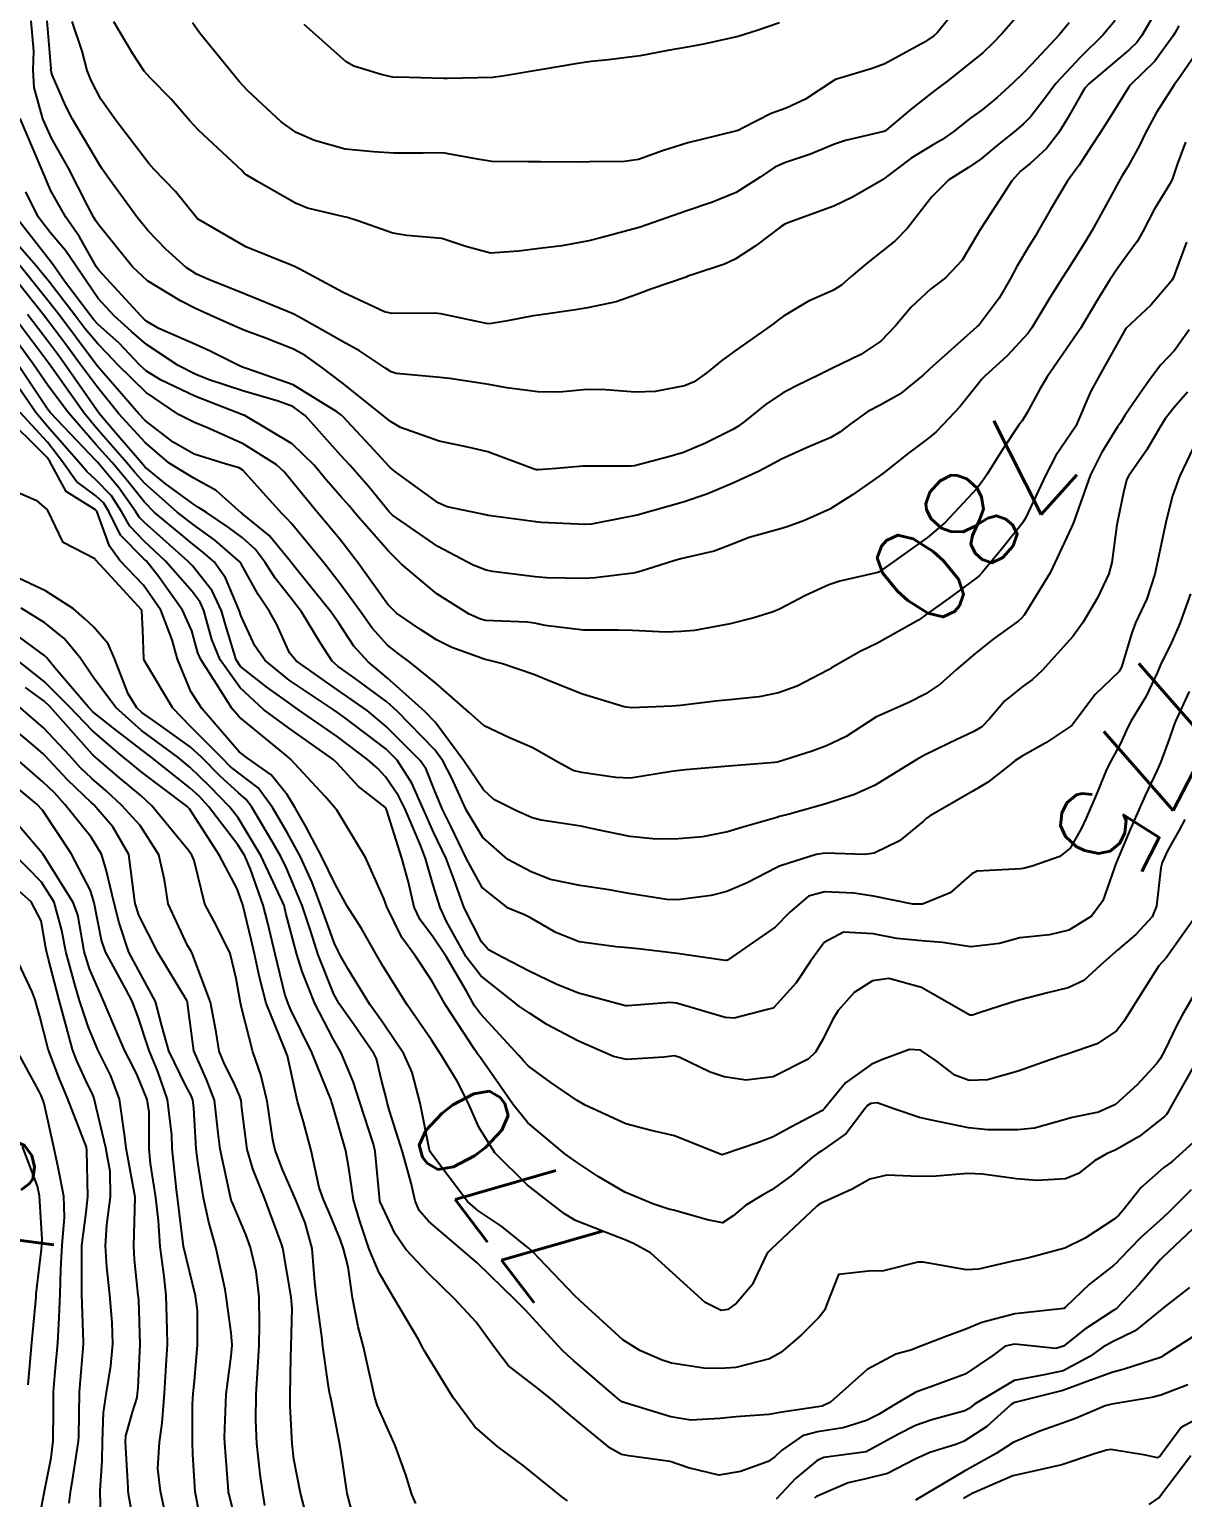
# Model space of a CAD drawing. Header units: metres. Extents: x 318500 to 325275, y 7408834 to 7428799.
# Drawn here: x 322550.6 to 322597.7, y 7422102.9 to 7422162.9 of the extents above; entities that cross this region are included whole.
import ezdxf
from ezdxf.enums import TextEntityAlignment as Align

# ---------------------------------------------------------------- set-up
doc = ezdxf.new("R2010")
doc.units = ezdxf.units.M
doc.header["$MEASUREMENT"] = 0
for name, color, linetype in [('Cotas', 45, 'Continuous'), ('Curvas de Nivel 1m', 11, 'Continuous'), ('Curvas de Nivel 5m', 15, 'Continuous'), ('Vias Primárias', 230, 'Continuous')]:
    doc.layers.add(name, color=color, linetype=linetype)
doc.styles.add('Style-STANDARD', font='STANDARD.shx')

msp = doc.modelspace()

# ---------------------------------------------------------------- linework, layer by layer
at = {"layer": 'Curvas de Nivel 1m', "flags": 128}
for points, elevation in [([(322596.607, 7422163.598), (322596.056, 7422162.635), (322595.845, 7422162.349), (322595.554, 7422162.065), (322593.889, 7422160.665), (322593.722, 7422160.483), (322593.532, 7422160.166), (322592.984, 7422159.212), (322592.656, 7422158.683), (322592.163, 7422158.027), (322591.491, 7422157.406), (322591.097, 7422157.092), (322590.742, 7422156.707), (322590.249, 7422155.936), (322589.46, 7422154.72), (322588.716, 7422153.456), (322588.037, 7422152.741), (322587.696, 7422152.476), (322587.423, 7422152.268), (322586.631, 7422151.542), (322585.985, 7422150.771), (322585.394, 7422150.15), (322584.569, 7422149.608), (322583.382, 7422149.027), (322582.929, 7422148.807), (322581.894, 7422148.3), (322581.368, 7422148.026), (322580.659, 7422147.542), (322579.809, 7422146.853), (322579.546, 7422146.658), (322579.345, 7422146.543), (322578.228, 7422145.98), (322577.331, 7422145.607), (322576.773, 7422145.443), (322575.322, 7422145.059), (322575.193, 7422145.041), (322573.322, 7422145.047), (322573.217, 7422145.046), (322572.137, 7422144.952), (322571.381, 7422144.898), (322571.319, 7422144.896), (322571.267, 7422144.909), (322571.112, 7422144.963), (322569.33, 7422145.634), (322568.514, 7422145.821), (322567.336, 7422146.059), (322565.755, 7422146.625), (322565.347, 7422146.871), (322565.131, 7422147.043), (322563.371, 7422148.446), (322562.534, 7422149.083), (322561.86, 7422149.568), (322561.387, 7422149.827), (322560.223, 7422150.281), (322559.395, 7422150.59), (322559.018, 7422150.748), (322558.136, 7422151.139), (322557.405, 7422151.476), (322556.772, 7422151.797), (322555.422, 7422152.613), (322554.805, 7422153.186), (322553.447, 7422154.875), (322553.314, 7422155.067), (322553.228, 7422155.203), (322552.967, 7422155.698), (322552.191, 7422157.219), (322551.498, 7422158.441), (322551.139, 7422159.236), (322550.797, 7422160.516), (322550.755, 7422161.242), (322550.776, 7422162.007), (322550.675, 7422163.243)], 784), ([(322588.528, 7422163.784), (322587.688, 7422162.748), (322587.559, 7422162.624), (322587.166, 7422162.366), (322585.547, 7422161.489), (322585.038, 7422161.292), (322583.54, 7422160.843), (322583.462, 7422160.801), (322582.311, 7422160.035), (322581.523, 7422159.672), (322580.909, 7422159.449), (322579.735, 7422158.857), (322579.591, 7422158.777), (322579.508, 7422158.747), (322578, 7422158.377), (322577.501, 7422158.253), (322576.47, 7422157.921), (322575.49, 7422157.578), (322574.918, 7422157.489), (322573.488, 7422157.473), (322572.97, 7422157.463), (322571.488, 7422157.476), (322570.974, 7422157.481), (322569.488, 7422157.492), (322568.903, 7422157.584), (322567.492, 7422157.843), (322566.686, 7422157.834), (322565.492, 7422157.836), (322564.66, 7422157.885), (322563.494, 7422158.002), (322562.241, 7422158.346), (322561.504, 7422158.677), (322560.882, 7422159.106), (322559.523, 7422160.383), (322559.166, 7422160.765), (322558.862, 7422161.13), (322557.554, 7422162.753), (322557.257, 7422163.155)], 788), ([(322597.566, 7422163.036), (322597.414, 7422162.769), (322597.33, 7422162.622), (322596.582, 7422161.598), (322595.599, 7422160.639), (322595.572, 7422160.607), (322595.539, 7422160.553), (322594.804, 7422159.367), (322594.346, 7422158.657), (322594.015, 7422158.149), (322593.49, 7422157.344), (322593.203, 7422156.955), (322592.997, 7422156.677), (322592.315, 7422155.533), (322591.851, 7422154.694), (322591.703, 7422154.45), (322591.45, 7422154.049), (322590.941, 7422153.201), (322590.686, 7422152.707), (322590.219, 7422151.911), (322589.402, 7422150.821), (322589.351, 7422150.771), (322589.291, 7422150.722), (322587.382, 7422148.999), (322587.116, 7422148.754), (322586.159, 7422147.978), (322585.361, 7422147.534), (322584.863, 7422147.279), (322584.17, 7422146.792), (322583.713, 7422146.427), (322583.341, 7422146.212), (322582.356, 7422145.793), (322581.327, 7422145.326), (322581.008, 7422145.151), (322580.419, 7422144.844), (322579.315, 7422144.338), (322578.28, 7422143.901), (322577.307, 7422143.568), (322575.438, 7422143.045), (322575.301, 7422143.013), (322574.8, 7422142.917), (322573.559, 7422142.673), (322573.296, 7422142.655), (322571.513, 7422142.742), (322571.297, 7422142.764), (322569.661, 7422142.985), (322569.341, 7422143.03), (322569.301, 7422143.041), (322567.664, 7422143.375), (322567.305, 7422143.537), (322565.512, 7422144.844), (322565.32, 7422145.003), (322565.303, 7422145.024), (322565.285, 7422145.041), (322564.696, 7422145.683), (322563.409, 7422147.069), (322563.351, 7422147.121), (322563.181, 7422147.244), (322561.369, 7422148.363), (322559.469, 7422149.028), (322559.379, 7422149.055), (322559.204, 7422149.123), (322557.982, 7422149.737), (322557.389, 7422150.01), (322555.889, 7422150.671), (322555.398, 7422150.959), (322555.281, 7422151.054), (322555.16, 7422151.174), (322553.428, 7422153.05), (322553.329, 7422153.202), (322552.643, 7422154.413), (322552.08, 7422155.221), (322551.466, 7422156.29), (322551.078, 7422157.234), (322550.764, 7422157.968), (322550.214, 7422159.249)], 783), ([(322593.084, 7422163.161), (322592.683, 7422162.683), (322591.548, 7422161.456), (322591.174, 7422161.074), (322590.801, 7422160.707), (322590.142, 7422160.103), (322589.523, 7422159.609), (322589.014, 7422159.231), (322588.391, 7422158.737), (322587.876, 7422158.372), (322587.501, 7422158.157), (322586.627, 7422157.629), (322585.509, 7422156.78), (322585.48, 7422156.76), (322584.226, 7422156.039), (322583.469, 7422155.669), (322581.633, 7422154.999), (322581.461, 7422154.926), (322581.31, 7422154.832), (322580.259, 7422154.036), (322579.44, 7422153.499), (322579.002, 7422153.299), (322577.721, 7422152.877), (322577.507, 7422152.801), (322577.428, 7422152.771), (322576.03, 7422152.291), (322575.417, 7422152.057), (322574.577, 7422151.758), (322573.408, 7422151.506), (322572.915, 7422151.437), (322571.404, 7422151.214), (322571.188, 7422151.179), (322570.136, 7422150.979), (322569.399, 7422150.863), (322569.276, 7422150.869), (322568.683, 7422151.001), (322567.404, 7422151.267), (322567.135, 7422151.292), (322565.404, 7422151.277), (322565.107, 7422151.342), (322563.416, 7422152.136), (322561.645, 7422153.097), (322561.432, 7422153.206), (322561.268, 7422153.266), (322559.443, 7422153.998), (322557.46, 7422155.15), (322556.563, 7422156.26), (322555.684, 7422157.177), (322555.483, 7422157.41), (322554.114, 7422159.194), (322553.518, 7422160.042), (322553.115, 7422160.796), (322552.961, 7422161.209), (322552.753, 7422162.001), (322552.344, 7422163.218)], 786), ([(322590.908, 7422163.368), (322590.336, 7422162.712), (322589.954, 7422162.318), (322589.552, 7422161.938), (322588.07, 7422160.742), (322587.762, 7422160.521), (322587.534, 7422160.351), (322586.64, 7422159.646), (322585.61, 7422158.778), (322585.554, 7422158.734), (322585.509, 7422158.717), (322583.943, 7422158.356), (322583.501, 7422158.195), (322582.521, 7422157.788), (322581.489, 7422157.455), (322581.058, 7422157.265), (322580.462, 7422156.845), (322579.474, 7422156.226), (322578.506, 7422155.833), (322577.466, 7422155.478), (322575.827, 7422154.904), (322575.553, 7422154.814), (322575.458, 7422154.786), (322573.991, 7422154.392), (322573.45, 7422154.251), (322572.352, 7422154.045), (322571.445, 7422153.941), (322570.585, 7422153.831), (322569.441, 7422153.752), (322568.425, 7422154.025), (322567.45, 7422154.349), (322566.014, 7422154.472), (322565.453, 7422154.557), (322564.013, 7422155.062), (322563.591, 7422155.198), (322563.462, 7422155.224), (322561.957, 7422155.585), (322561.467, 7422155.784), (322559.912, 7422156.679), (322559.478, 7422156.939), (322559.379, 7422157.021), (322559.272, 7422157.123), (322557.504, 7422158.777), (322557.156, 7422159.155), (322556.39, 7422160.039), (322555.527, 7422160.905), (322555.293, 7422161.182), (322554.829, 7422161.898), (322554.048, 7422163.195)], 787), ([(322581.242, 7422163.157), (322580.334, 7422162.848), (322579.557, 7422162.596), (322578.146, 7422162.282), (322577.553, 7422162.184), (322576.685, 7422162.027), (322575.549, 7422161.804), (322574.265, 7422161.647), (322573.546, 7422161.581), (322572.993, 7422161.498), (322571.543, 7422161.251), (322569.93, 7422160.984), (322569.595, 7422160.933), (322569.539, 7422160.93), (322567.676, 7422160.88), (322567.538, 7422160.884), (322565.646, 7422160.931), (322565.538, 7422160.924), (322565.432, 7422160.935), (322564.964, 7422161.049), (322563.852, 7422161.382), (322563.537, 7422161.565), (322561.818, 7422163.096)], 789), ([(322598.751, 7422162.602), (322597.542, 7422160.849), (322597.444, 7422160.718), (322597.369, 7422160.622), (322596.653, 7422159.499), (322596.184, 7422158.633), (322595.965, 7422158.173), (322595.49, 7422157.301), (322595.24, 7422156.887), (322595.098, 7422156.646), (322594.658, 7422155.839), (322594.015, 7422154.662), (322593.807, 7422154.312), (322593.446, 7422153.742), (322593.028, 7422153.084), (322592.768, 7422152.68), (322592.253, 7422151.852), (322591.56, 7422150.698), (322591.398, 7422150.469), (322590.545, 7422149.552), (322589.634, 7422148.717), (322589.508, 7422148.589), (322589.375, 7422148.414), (322588.622, 7422147.47), (322587.938, 7422146.741), (322587.646, 7422146.445), (322587.341, 7422146.183), (322586.525, 7422145.57), (322585.519, 7422144.777), (322585.319, 7422144.632), (322584.228, 7422143.873), (322583.305, 7422143.29), (322582.267, 7422142.815), (322581.554, 7422142.568), (322581.295, 7422142.484), (322580.013, 7422142.126), (322579.285, 7422141.842), (322578.574, 7422141.573), (322577.276, 7422141.271), (322576.968, 7422141.191), (322576.066, 7422140.898), (322575.463, 7422140.711), (322575.266, 7422140.672), (322573.718, 7422140.479), (322573.263, 7422140.446), (322571.741, 7422140.477), (322571.263, 7422140.521), (322569.516, 7422140.737), (322569.267, 7422140.792), (322568.734, 7422140.998), (322567.281, 7422141.756), (322565.439, 7422143.039), (322565.301, 7422143.177), (322564.462, 7422144.203), (322563.705, 7422145.064), (322563.326, 7422145.484), (322561.884, 7422147.092), (322561.356, 7422147.476), (322560.763, 7422147.701), (322559.365, 7422148.108), (322557.938, 7422148.575), (322557.375, 7422148.8), (322556.672, 7422149.157), (322555.388, 7422150.015), (322554.763, 7422150.549), (322554.061, 7422151.19), (322553.41, 7422151.888), (322552.508, 7422153.214), (322552.073, 7422153.857), (322551.444, 7422154.597), (322550.953, 7422155.235), (322550.457, 7422156.249)], 782), ([(322597.841, 7422158.278), (322597.491, 7422157.369), (322597.305, 7422156.799), (322597.221, 7422156.623), (322596.562, 7422155.536), (322596.095, 7422154.634), (322595.866, 7422154.224), (322595.445, 7422153.656), (322595.017, 7422153.066), (322594.747, 7422152.65), (322594.242, 7422151.834), (322593.543, 7422150.668), (322593.398, 7422150.445), (322592.18, 7422148.688), (322591.881, 7422148.184), (322591.358, 7422147.201), (322591.16, 7422146.895), (322591.018, 7422146.703), (322590.344, 7422145.701), (322589.74, 7422144.716), (322589.57, 7422144.465), (322589.314, 7422144.132), (322588.022, 7422142.739), (322587.291, 7422142.123), (322585.399, 7422140.778), (322585.325, 7422140.724), (322585.269, 7422140.697), (322583.718, 7422140.341), (322583.261, 7422140.196), (322582.313, 7422139.755), (322581.246, 7422139.201), (322580.985, 7422139.093), (322580.194, 7422138.846), (322579.237, 7422138.597), (322577.777, 7422138.332), (322577.234, 7422138.28), (322576.608, 7422138.264), (322575.234, 7422138.329), (322574.663, 7422138.347), (322573.234, 7422138.344), (322571.666, 7422138.526), (322571.237, 7422138.626), (322570.939, 7422138.667), (322569.237, 7422138.737), (322569.03, 7422138.784), (322568.567, 7422139), (322567.252, 7422139.825), (322565.798, 7422141.035), (322565.278, 7422141.553), (322563.961, 7422143.06), (322563.659, 7422143.42), (322563.307, 7422143.818), (322562.721, 7422144.483), (322562.228, 7422145.086), (322561.333, 7422145.951), (322559.378, 7422147.12), (322559.35, 7422147.129), (322557.361, 7422147.904), (322555.977, 7422148.558), (322555.376, 7422148.924), (322555.11, 7422149.174), (322554.267, 7422150.065), (322553.396, 7422150.84), (322553.224, 7422151.028), (322553.09, 7422151.205), (322552.034, 7422152.608), (322551.597, 7422153.228), (322551.529, 7422153.326), (322551.432, 7422153.443), (322550.024, 7422155.244)], 781), ([(322597.982, 7422150.611), (322597.392, 7422149.774), (322596.834, 7422149.177), (322596.402, 7422148.63), (322595.979, 7422148.026), (322595.357, 7422147.112), (322595.176, 7422146.819), (322595.063, 7422146.644), (322594.401, 7422145.587), (322593.941, 7422144.661), (322593.302, 7422142.847), (322593.232, 7422142.671), (322593.18, 7422142.554), (322592.308, 7422140.684), (322591.244, 7422138.96), (322591.127, 7422138.816), (322590.994, 7422138.702), (322589.979, 7422137.966), (322589.227, 7422137.378), (322588.486, 7422136.731), (322587.816, 7422136.135), (322587.205, 7422135.72), (322586.56, 7422135.399), (322585.19, 7422134.78), (322583.969, 7422134.001), (322583.172, 7422133.613), (322582.577, 7422133.401), (322581.162, 7422132.95), (322581.062, 7422132.931), (322580.042, 7422132.847), (322579.159, 7422132.778), (322577.404, 7422132.631), (322577.157, 7422132.608), (322576.832, 7422132.56), (322575.154, 7422132.298), (322574.559, 7422132.321), (322573.156, 7422132.523), (322572.823, 7422132.61), (322572.188, 7422132.95), (322571.169, 7422133.529), (322570.212, 7422133.937), (322569.182, 7422134.436), (322568.549, 7422134.996), (322567.207, 7422136.175), (322566.139, 7422137.026), (322565.611, 7422137.423), (322565.227, 7422137.732), (322564.606, 7422138.422), (322564.149, 7422139.056), (322563.258, 7422140.294), (322562.637, 7422141.076), (322561.294, 7422142.713), (322561.114, 7422142.909), (322560.928, 7422143.096), (322560.143, 7422143.946), (322559.318, 7422144.885), (322559.175, 7422144.978), (322558.631, 7422145.13), (322557.326, 7422145.537), (322556.465, 7422146.027), (322555.346, 7422146.893), (322555.072, 7422147.174), (322553.379, 7422149.135), (322553.328, 7422149.201), (322552.494, 7422150.316), (322551.812, 7422151.224), (322551.408, 7422151.75), (322550.201, 7422153.242)], 779), ([(322597.92, 7422148.063), (322597.362, 7422147.419), (322597.003, 7422146.976), (322596.784, 7422146.626), (322596.254, 7422145.713), (322595.513, 7422144.638), (322595.446, 7422144.511), (322595.314, 7422144.03), (322595.025, 7422142.644), (322594.823, 7422141.1), (322594.707, 7422140.648), (322594.244, 7422139.666), (322593.662, 7422138.664), (322593.234, 7422138.075), (322591.986, 7422136.689), (322591.589, 7422136.32), (322591.21, 7422136.052), (322590.457, 7422135.452), (322589.824, 7422134.714), (322589.513, 7422134.389), (322589.182, 7422134.193), (322588.183, 7422133.727), (322587.167, 7422133.228), (322586.858, 7422133.061), (322586.372, 7422132.762), (322585.152, 7422132.012), (322584.308, 7422131.628), (322583.144, 7422131.249), (322581.637, 7422130.823), (322581.247, 7422130.72), (322581.138, 7422130.69), (322579.711, 7422130.272), (322579.129, 7422130.096), (322578.102, 7422129.894), (322577.124, 7422129.814), (322576.214, 7422129.803), (322575.125, 7422129.907), (322573.878, 7422130.173), (322573.131, 7422130.332), (322571.511, 7422130.578), (322571.136, 7422130.67), (322570.476, 7422130.97), (322569.575, 7422131.414), (322569.148, 7422131.82), (322568.353, 7422132.998), (322567.183, 7422134.575), (322566.759, 7422135.016), (322565.21, 7422136.392), (322564.434, 7422137.052), (322563.849, 7422137.683), (322563.236, 7422138.626), (322562.934, 7422139.073), (322561.515, 7422140.838), (322561.311, 7422141.09), (322561.271, 7422141.143), (322560.397, 7422142.213), (322559.3, 7422143.089), (322559.283, 7422143.103), (322559.259, 7422143.121), (322558.225, 7422144.052), (322557.314, 7422144.547), (322556.303, 7422145.16), (322555.333, 7422146.01), (322554.252, 7422147.186), (322553.366, 7422148.281), (322552.676, 7422149.211), (322552.128, 7422149.96), (322551.397, 7422150.938), (322551.172, 7422151.232), (322550.182, 7422152.478)], 778), ([(322598.04, 7422139.827), (322597.612, 7422138.614), (322597.231, 7422137.736), (322596.85, 7422136.997), (322596.69, 7422136.625), (322596.213, 7422135.622), (322595.618, 7422134.636), (322595.469, 7422134.354), (322595.176, 7422133.712), (322594.798, 7422133.013), (322594.611, 7422132.648), (322594.237, 7422131.74), (322593.777, 7422130.66), (322593.574, 7422130.223), (322593.121, 7422129.434), (322592.702, 7422129.09), (322591.566, 7422128.693), (322591.209, 7422128.598), (322591.108, 7422128.591), (322589.326, 7422128.499), (322589.105, 7422128.387), (322588.225, 7422127.601), (322587.086, 7422127.137), (322586.695, 7422127.147), (322585.09, 7422127.469), (322584.283, 7422127.597), (322583.093, 7422127.647), (322582.431, 7422127.469), (322581.663, 7422126.821), (322581.074, 7422126.198), (322579.121, 7422124.859), (322579.077, 7422124.842), (322579.06, 7422124.839), (322578.929, 7422124.861), (322577.063, 7422125.131), (322575.476, 7422125.316), (322575.064, 7422125.36), (322574.576, 7422125.404), (322573.067, 7422125.598), (322572.106, 7422125.98), (322571.076, 7422126.582), (322570.822, 7422126.709), (322570.156, 7422126.974), (322569.092, 7422127.823), (322568.454, 7422128.997), (322567.827, 7422130.306), (322567.482, 7422131.007), (322567.148, 7422131.804), (322566.803, 7422132.662), (322566.567, 7422133.019), (322565.181, 7422134.408), (322564.394, 7422135.052), (322563.202, 7422135.891), (322561.501, 7422137.087), (322561.223, 7422137.408), (322560.714, 7422138.577), (322560.414, 7422139.102), (322559.942, 7422139.801), (322559.269, 7422141.024), (322559.24, 7422141.09), (322559.212, 7422141.121), (322558.17, 7422142.023), (322557.293, 7422142.657), (322556.628, 7422143.157), (322555.312, 7422144.329), (322554.914, 7422144.774), (322554.574, 7422145.181), (322553.341, 7422146.591), (322552.835, 7422147.208), (322551.472, 7422149.135), (322551.402, 7422149.23), (322549.887, 7422151.245)], 776), ([(322598.15, 7422145.796), (322597.596, 7422144.616), (322597.312, 7422143.831), (322597.067, 7422142.857), (322597.009, 7422142.623), (322596.71, 7422141.194), (322596.587, 7422140.627), (322596.262, 7422139.623), (322595.801, 7422138.634), (322595.639, 7422138.232), (322595.222, 7422136.823), (322595.113, 7422136.642), (322594.151, 7422135.711), (322593.36, 7422134.667), (322593.292, 7422134.565), (322593.187, 7422134.438), (322592.131, 7422133.73), (322591.167, 7422133.191), (322590.866, 7422133.001), (322590.491, 7422132.707), (322589.752, 7422132.116), (322589.15, 7422131.76), (322587.383, 7422130.746), (322587.245, 7422130.642), (322587.137, 7422130.536), (322586.156, 7422129.733), (322585.117, 7422129.222), (322584.729, 7422129.17), (322583.116, 7422129.221), (322582.747, 7422129.174), (322581.633, 7422128.822), (322581.245, 7422128.691), (322581.107, 7422128.629), (322579.924, 7422128.021), (322579.092, 7422127.663), (322578.455, 7422127.501), (322577.087, 7422127.325), (322576.639, 7422127.335), (322575.09, 7422127.586), (322574.282, 7422127.729), (322573.095, 7422127.909), (322571.893, 7422128.153), (322571.103, 7422128.463), (322570.14, 7422128.975), (322569.123, 7422129.871), (322568.444, 7422130.997), (322567.862, 7422132.293), (322567.497, 7422133.007), (322567.167, 7422133.445), (322565.625, 7422135.033), (322565.196, 7422135.407), (322563.905, 7422136.364), (322563.217, 7422136.853), (322562.974, 7422137.072), (322562.498, 7422137.807), (322561.71, 7422139.085), (322561.249, 7422139.687), (322560.633, 7422140.472), (322560.233, 7422141.106), (322559.818, 7422141.652), (322559.285, 7422142.124), (322558.712, 7422142.549), (322557.839, 7422143.142), (322557.513, 7422143.358), (322557.303, 7422143.494), (322556.139, 7422144.334), (322555.318, 7422145.011), (322555.242, 7422145.094), (322555.177, 7422145.172), (322554.129, 7422146.397), (322553.453, 7422147.198), (322553.352, 7422147.336), (322552.036, 7422149.22), (322551.762, 7422149.602), (322551.389, 7422150.1), (322550.522, 7422151.239)], 777), ([(322597.81, 7422130.61), (322597.576, 7422130.171), (322597.121, 7422129.345), (322596.89, 7422128.846), (322596.829, 7422128.623), (322596.653, 7422127.058), (322596.475, 7422126.626), (322595.804, 7422125.902), (322595.066, 7422125.272), (322594.362, 7422124.65), (322593.681, 7422124.03), (322593.046, 7422123.725), (322592.199, 7422123.527), (322591.038, 7422123.226), (322590.638, 7422123.102), (322589.443, 7422122.716), (322589.137, 7422122.61), (322589.028, 7422122.614), (322588.839, 7422122.723), (322587.045, 7422123.745), (322585.717, 7422124.103), (322585.048, 7422124.005), (322584.3, 7422123.529), (322583.648, 7422122.794), (322583.409, 7422122.411), (322583.012, 7422121.611), (322582.713, 7422121.096), (322582.416, 7422120.809), (322580.993, 7422120.084), (322579.885, 7422119.947), (322578.992, 7422120.082), (322578.413, 7422120.277), (322577.171, 7422120.877), (322577.001, 7422120.936), (322576.94, 7422120.942), (322576.515, 7422120.887), (322574.999, 7422120.798), (322574.466, 7422120.915), (322573.009, 7422121.553), (322571.742, 7422122.227), (322571.026, 7422122.687), (322570.629, 7422122.966), (322569.048, 7422124.214), (322568.442, 7422124.996), (322567.637, 7422126.442), (322567.379, 7422127.007), (322567.094, 7422127.919), (322566.779, 7422129.015), (322566.581, 7422129.555), (322565.945, 7422131.028), (322565.684, 7422131.571), (322565.153, 7422132.352), (322564.815, 7422132.703), (322564.419, 7422133.051), (322563.174, 7422133.99), (322561.592, 7422135.086), (322561.194, 7422135.368), (322560.303, 7422136.005), (322559.216, 7422136.855), (322559.042, 7422137.123), (322558.622, 7422138.518), (322558.45, 7422139.132), (322558.069, 7422139.954), (322557.267, 7422140.97), (322557.086, 7422141.152), (322555.294, 7422142.737), (322555.085, 7422142.961), (322554.946, 7422143.175), (322554.262, 7422144.138), (322553.374, 7422145.199), (322553.321, 7422145.256), (322551.458, 7422147.228), (322551.352, 7422147.364), (322550.096, 7422149.243)], 774), ([(322598.225, 7422126.603), (322597.063, 7422124.967), (322596.895, 7422124.789), (322596.748, 7422124.623), (322596.088, 7422123.586), (322595.493, 7422122.635), (322595.314, 7422122.349), (322595.02, 7422121.966), (322594.233, 7422121.431), (322593.005, 7422121.016), (322592.743, 7422120.934), (322592.04, 7422120.684), (322590.996, 7422120.319), (322589.744, 7422119.961), (322588.992, 7422119.936), (322588.417, 7422120.151), (322587.646, 7422120.74), (322587.006, 7422121.171), (322586.555, 7422121.209), (322585.388, 7422120.774), (322584.998, 7422120.596), (322583.943, 7422119.838), (322583.083, 7422118.799), (322583.037, 7422118.742), (322582.979, 7422118.701), (322581.743, 7422118.043), (322580.962, 7422117.629), (322580.384, 7422117.411), (322578.951, 7422116.909), (322578.895, 7422116.907), (322576.962, 7422117.676), (322575.951, 7422117.909), (322574.969, 7422118.174), (322573.302, 7422118.927), (322572.982, 7422119.123), (322571.906, 7422119.863), (322570.996, 7422120.521), (322570.782, 7422120.748), (322570.602, 7422120.966), (322569.025, 7422122.66), (322568.788, 7422122.992), (322568.453, 7422123.582), (322567.623, 7422125.004), (322567.068, 7422125.838), (322566.566, 7422126.509), (322566.321, 7422127.021), (322566.082, 7422128.038), (322565.819, 7422129.029), (322565.205, 7422130.973), (322565.18, 7422131.039), (322565.167, 7422131.066), (322565.141, 7422131.098), (322564.044, 7422131.952), (322563.159, 7422132.925), (322563.001, 7422133.072), (322561.179, 7422134.344), (322560.167, 7422135.105), (322559.203, 7422135.986), (322558.387, 7422137.132), (322558.054, 7422137.963), (322557.728, 7422139.143), (322557.578, 7422139.478), (322557.251, 7422139.916), (322556.158, 7422141.161), (322555.282, 7422141.981), (322554.706, 7422142.594), (322554.366, 7422143.184), (322553.953, 7422143.836), (322553.313, 7422144.487), (322552.939, 7422144.829), (322552.617, 7422145.211), (322551.342, 7422146.666), (322550.854, 7422147.235), (322549.72, 7422148.893)], 773), ([(322598.218, 7422120.602), (322597.252, 7422118.885), (322597.105, 7422118.618), (322597.056, 7422118.542), (322596.978, 7422118.464), (322595.947, 7422117.648), (322594.957, 7422117.093), (322594.641, 7422116.958), (322594.122, 7422116.652), (322593.465, 7422116.14), (322592.939, 7422115.917), (322591.767, 7422115.858), (322590.938, 7422115.924), (322589.542, 7422116.113), (322588.941, 7422116.138), (322587.649, 7422116.03), (322586.939, 7422116.018), (322585.63, 7422116.073), (322584.937, 7422115.901), (322584.214, 7422115.498), (322582.922, 7422114.914), (322582.852, 7422114.87), (322582.772, 7422114.802), (322580.902, 7422113.047), (322580.793, 7422112.94), (322580.721, 7422112.832), (322580.125, 7422111.594), (322579.497, 7422110.844), (322579.139, 7422110.574), (322578.865, 7422110.543), (322578.205, 7422110.86), (322576.888, 7422112.062), (322575.975, 7422112.894), (322575.28, 7422113.28), (322574.905, 7422113.435), (322574.055, 7422113.772), (322572.913, 7422114.216), (322572.464, 7422114.485), (322571.861, 7422114.946), (322570.931, 7422115.68), (322569.616, 7422116.98), (322568.966, 7422118.027), (322568.546, 7422118.994), (322568.076, 7422119.912), (322567.409, 7422121.006), (322567.009, 7422121.608), (322566.038, 7422123.025), (322565.053, 7422124.595), (322564.797, 7422125.044), (322564.162, 7422126.145), (322563.584, 7422127.062), (322563.093, 7422127.957), (322562.549, 7422129.076), (322561.891, 7422130.32), (322561.452, 7422131.087), (322561.145, 7422131.604), (322560.477, 7422132.424), (322559.507, 7422133.115), (322559.164, 7422133.373), (322557.648, 7422135.143), (322557.2, 7422135.84), (322556.652, 7422137.156), (322556.436, 7422137.95), (322555.964, 7422139.163), (322555.255, 7422140.185), (322554.295, 7422141.185), (322553.863, 7422141.776), (322553.346, 7422143.199), (322553.331, 7422143.23), (322553.301, 7422143.253), (322552.1, 7422144.011), (322551.428, 7422145.228), (322551.322, 7422145.391), (322549.451, 7422147.249)], 771), ([(322598.194, 7422123.451), (322597.7, 7422122.61), (322597.463, 7422122.174), (322597.009, 7422121.209), (322596.808, 7422120.817), (322596.659, 7422120.623), (322595.861, 7422119.761), (322594.983, 7422118.954), (322594.288, 7422118.65), (322593.212, 7422118.431), (322592.975, 7422118.359), (322591.674, 7422117.985), (322590.968, 7422117.918), (322589.764, 7422117.916), (322588.969, 7422118.003), (322587.39, 7422118.328), (322586.975, 7422118.421), (322585.958, 7422118.765), (322585.234, 7422119.027), (322584.982, 7422119.004), (322584.844, 7422118.918), (322584.74, 7422118.782), (322583.974, 7422117.776), (322582.954, 7422117.053), (322582.795, 7422116.96), (322582.598, 7422116.805), (322581.719, 7422116.038), (322580.93, 7422115.472), (322580.522, 7422115.238), (322579.868, 7422114.841), (322579.357, 7422114.404), (322578.913, 7422114.127), (322578.305, 7422114.25), (322576.918, 7422114.637), (322576.721, 7422114.686), (322576.078, 7422114.893), (322574.927, 7422115.374), (322573.841, 7422116.016), (322572.945, 7422116.608), (322572.469, 7422116.937), (322570.969, 7422118.202), (322570.353, 7422118.969), (322569.791, 7422119.781), (322568.999, 7422120.901), (322568.939, 7422120.991), (322568.803, 7422121.192), (322567.616, 7422123.004), (322567.045, 7422124.011), (322566.375, 7422125.02), (322565.818, 7422125.78), (322565.203, 7422127.038), (322565.085, 7422127.373), (322564.331, 7422129.052), (322563.139, 7422131.008), (322563.091, 7422131.07), (322562.68, 7422131.539), (322561.246, 7422133.089), (322561.161, 7422133.167), (322560.83, 7422133.43), (322559.185, 7422134.788), (322558.889, 7422135.125), (322558.323, 7422136.013), (322557.607, 7422137.144), (322557.484, 7422137.408), (322557.232, 7422138.315), (322556.851, 7422139.154), (322555.846, 7422140.579), (322555.368, 7422141.169), (322555.271, 7422141.259), (322554.326, 7422142.225), (322553.837, 7422143.192), (322553.642, 7422143.533), (322553.306, 7422143.829), (322552.519, 7422144.419), (322551.953, 7422145.221), (322551.332, 7422146.02), (322550.217, 7422147.241)], 772), ([(322598.072, 7422115.464), (322597.209, 7422114.616), (322596.917, 7422114.333), (322596.017, 7422113.521), (322595.156, 7422112.637), (322595.034, 7422112.502), (322594.896, 7422112.38), (322593.917, 7422111.622), (322592.94, 7422110.669), (322592.904, 7422110.635), (322592.869, 7422110.62), (322591.125, 7422110.429), (322590.866, 7422110.406), (322589.516, 7422110.054), (322588.856, 7422109.773), (322588.086, 7422109.497), (322586.844, 7422109.011), (322586.658, 7422108.937), (322586.007, 7422108.758), (322584.834, 7422108.125), (322583.332, 7422106.792), (322582.986, 7422106.629), (322582.817, 7422106.601), (322581.264, 7422106.372), (322580.812, 7422106.288), (322579.461, 7422106.193), (322578.809, 7422106.131), (322577.622, 7422106.053), (322576.81, 7422106.201), (322574.976, 7422106.749), (322574.818, 7422106.81), (322574.67, 7422106.911), (322572.836, 7422108.501), (322572.603, 7422108.699), (322572.352, 7422108.937), (322570.864, 7422110.553), (322570.466, 7422110.966), (322568.892, 7422112.481), (322568.301, 7422112.996), (322566.912, 7422114.177), (322566.527, 7422114.627), (322566.362, 7422115.018), (322566.203, 7422115.749), (322565.849, 7422117.027), (322565.318, 7422118.692), (322565.22, 7422119.036), (322565.174, 7422119.229), (322564.989, 7422119.954), (322564.775, 7422120.82), (322564.673, 7422121.045), (322563.854, 7422122.221), (322563.259, 7422123.067), (322563.036, 7422123.465), (322562.393, 7422125.077), (322562.083, 7422126.067), (322561.74, 7422127.083), (322561.103, 7422128.616), (322560.866, 7422129.094), (322560.518, 7422129.7), (322559.686, 7422131.112), (322559.45, 7422131.422), (322559.146, 7422131.69), (322558.389, 7422132.368), (322557.638, 7422133.143), (322557.166, 7422133.573), (322555.777, 7422134.568), (322555.187, 7422134.979), (322554.986, 7422135.173), (322554.636, 7422135.74), (322554.077, 7422137.187), (322553.822, 7422137.787), (322553.233, 7422138.458), (322552.852, 7422138.822), (322552.405, 7422139.213), (322551.251, 7422139.951), (322549.945, 7422140.558)], 769), ([(322598.883, 7422114.591), (322596.901, 7422112.7), (322596.858, 7422112.662), (322596.822, 7422112.621), (322595.931, 7422111.583), (322595.025, 7422110.638), (322594.938, 7422110.571), (322594.868, 7422110.528), (322593.73, 7422109.783), (322592.846, 7422109.079), (322592.534, 7422108.984), (322590.847, 7422109.159), (322590.463, 7422109.079), (322589.968, 7422108.703), (322588.832, 7422107.943), (322587.544, 7422107.456), (322586.824, 7422107.199), (322586.054, 7422106.758), (322585.291, 7422106.287), (322584.809, 7422106.047), (322583.844, 7422105.745), (322582.802, 7422105.581), (322582.19, 7422105.418), (322581.333, 7422104.822), (322581.055, 7422104.557), (322580.783, 7422104.369), (322579.654, 7422103.964), (322578.774, 7422103.808), (322577.535, 7422104.112), (322576.782, 7422104.364), (322575.094, 7422104.597), (322574.786, 7422104.659), (322574.332, 7422104.915), (322572.809, 7422106.164), (322571.888, 7422106.944), (322571.296, 7422107.424), (322570.828, 7422107.768), (322570.16, 7422108.297), (322569.64, 7422108.978), (322568.856, 7422110.065), (322567.983, 7422110.999), (322566.886, 7422112.062), (322565.989, 7422113.024), (322565.547, 7422113.671), (322564.92, 7422115.006), (322564.912, 7422115.032), (322564.731, 7422117.043), (322564.662, 7422117.336), (322564.103, 7422119.053), (322563.83, 7422119.899), (322563.339, 7422121.065), (322563.009, 7422121.646), (322562.262, 7422123.078), (322561.74, 7422124.393), (322561.521, 7422125.085), (322561.077, 7422126.779), (322561.02, 7422127.032), (322561.003, 7422127.091), (322560.959, 7422127.214), (322560.063, 7422129.106), (322559.133, 7422130.677), (322558.779, 7422131.125), (322557.968, 7422131.958), (322557.156, 7422132.746), (322556.667, 7422133.155), (322555.176, 7422134.239), (322554.135, 7422135.186), (322553.208, 7422136.413), (322552.676, 7422137.208), (322552.011, 7422138.001), (322551.234, 7422138.646), (322550.256, 7422139.24)], 768), ([(322572.585, 7422102.759), (322572.34, 7422102.936), (322570.779, 7422104.202), (322569.721, 7422104.976), (322568.802, 7422105.783), (322567.893, 7422106.999), (322566.837, 7422108.724), (322566.728, 7422108.901), (322566.671, 7422109.013), (322566.502, 7422109.358), (322565.507, 7422111.03), (322564.886, 7422112.085), (322564.48, 7422113.046), (322564.085, 7422114.226), (322563.844, 7422115.056), (322563.648, 7422116.351), (322563.527, 7422117.061), (322562.978, 7422118.959), (322562.942, 7422119.07), (322562.922, 7422119.129), (322562.142, 7422121.079), (322561.286, 7422122.827), (322561.165, 7422123.089), (322561.036, 7422123.466), (322560.634, 7422125.096), (322560.338, 7422126.367), (322560.145, 7422127.104), (322559.637, 7422128.577), (322559.394, 7422129.116), (322559.117, 7422129.563), (322557.909, 7422131.138), (322557.541, 7422131.541), (322557.148, 7422131.904), (322555.553, 7422133.166), (322555.164, 7422133.464), (322554.03, 7422134.335), (322553.187, 7422135.006), (322552.993, 7422135.203), (322551.634, 7422136.803), (322551.29, 7422137.229), (322551.258, 7422137.267), (322551.221, 7422137.296), (322551.019, 7422137.435), (322549.235, 7422138.745)], 767), ([(322566.393, 7422102.652), (322566.218, 7422103.018), (322565.974, 7422103.82), (322565.537, 7422105.029), (322564.814, 7422106.668), (322564.692, 7422107.042), (322564.354, 7422108.566), (322564.243, 7422109.049), (322564.03, 7422109.875), (322563.793, 7422111.056), (322563.629, 7422112.319), (322563.437, 7422113.062), (322563.294, 7422113.455), (322562.913, 7422114.377), (322562.612, 7422115.073), (322562.442, 7422115.56), (322562.117, 7422117.078), (322561.797, 7422118.252), (322561.554, 7422119.084), (322561.142, 7422120.945), (322561.093, 7422121.089), (322561.003, 7422121.285), (322560.269, 7422123.101), (322559.996, 7422124.155), (322559.79, 7422125.109), (322559.657, 7422125.702), (322559.317, 7422127.116), (322559.09, 7422127.765), (322558.366, 7422129.131), (322557.138, 7422131.041), (322557.032, 7422131.151), (322555.154, 7422132.57), (322554.818, 7422132.836), (322554.399, 7422133.181), (322553.175, 7422134.22), (322552.215, 7422135.215), (322551.205, 7422136.246), (322549.953, 7422137.243)], 766), ([(322560.221, 7422102.565), (322560.13, 7422103.099), (322560.021, 7422103.851), (322559.893, 7422105.103), (322559.848, 7422106.061), (322559.857, 7422107.104), (322559.932, 7422108.204), (322559.988, 7422109.103), (322559.998, 7422109.958), (322559.98, 7422111.103), (322559.859, 7422112.132), (322559.626, 7422113.109), (322559.441, 7422113.648), (322558.917, 7422114.869), (322558.848, 7422115.05), (322558.831, 7422115.121), (322558.807, 7422115.236), (322558.386, 7422117.128), (322558.309, 7422117.781), (322558.159, 7422119.132), (322557.832, 7422119.981), (322557.31, 7422121.145), (322557.063, 7422123.116), (322557.059, 7422123.15), (322557.031, 7422123.206), (322555.851, 7422125.162), (322555.075, 7422126.698), (322554.956, 7422127.049), (322554.924, 7422127.172), (322554.897, 7422127.358), (322554.662, 7422129.177), (322554.006, 7422130.308), (322553.226, 7422131.199), (322553.184, 7422131.243), (322553.141, 7422131.278), (322552.158, 7422132.223), (322551.212, 7422133.229), (322551.161, 7422133.281), (322550.842, 7422133.556), (322549.185, 7422134.948)], 763), ([(322562, 7422101.825), (322561.681, 7422103.081), (322561.397, 7422104.468), (322561.332, 7422105.085), (322561.258, 7422106.641), (322561.248, 7422107.086), (322561.283, 7422108.639), (322561.291, 7422109.085), (322561.333, 7422110.615), (322561.297, 7422111.086), (322560.968, 7422113.021), (322560.955, 7422113.089), (322560.902, 7422113.259), (322560.408, 7422114.591), (322560.211, 7422115.101), (322559.72, 7422116.326), (322559.495, 7422117.112), (322559.278, 7422118.813), (322559.245, 7422119.116), (322559.188, 7422119.323), (322558.986, 7422119.763), (322558.537, 7422120.669), (322558.355, 7422121.13), (322558.227, 7422121.916), (322557.998, 7422123.135), (322557.356, 7422124.845), (322557.245, 7422125.147), (322557.182, 7422125.269), (322557.063, 7422125.455), (322556.267, 7422127.158), (322556.115, 7422128.14), (322555.892, 7422129.162), (322555.128, 7422130.362), (322554.378, 7422131.181), (322553.729, 7422131.775), (322553.151, 7422132.282), (322552.676, 7422132.728), (322552.23, 7422133.214), (322551.177, 7422134.347), (322550.153, 7422135.24)], 764), ([(322559.132, 7422101.502), (322558.759, 7422103.021), (322558.737, 7422103.097), (322558.733, 7422103.12), (322558.729, 7422103.152), (322558.576, 7422105.123), (322558.569, 7422105.348), (322558.637, 7422107.123), (322558.836, 7422108.677), (322558.877, 7422109.119), (322558.848, 7422109.631), (322558.641, 7422111.123), (322558.598, 7422111.4), (322558.212, 7422113.13), (322557.925, 7422114.15), (322557.709, 7422115.138), (322557.483, 7422116.601), (322557.412, 7422117.143), (322557.311, 7422118.809), (322557.274, 7422119.146), (322557.193, 7422119.357), (322556.986, 7422119.714), (322556.296, 7422121.157), (322556.006, 7422122.169), (322555.747, 7422123.163), (322555.049, 7422124.449), (322554.663, 7422125.176), (322554.264, 7422126.375), (322554.063, 7422127.185), (322553.739, 7422128.551), (322553.545, 7422129.193), (322553.12, 7422129.88), (322552.048, 7422131.216), (322551.616, 7422131.694), (322551.149, 7422132.138), (322549.881, 7422133.243)], 762), ([(322557.589, 7422101.978), (322557.365, 7422103.141), (322557.274, 7422104.651), (322557.267, 7422105.143), (322557.261, 7422106.696), (322557.284, 7422107.143), (322557.337, 7422107.654), (322557.46, 7422109.141), (322557.469, 7422110.533), (322557.386, 7422111.142), (322556.9, 7422113.15), (322556.643, 7422115.153), (322556.602, 7422115.476), (322556.437, 7422117.155), (322556.412, 7422117.701), (322556.244, 7422119.157), (322555.847, 7422120.306), (322555.487, 7422121.165), (322555.021, 7422122.562), (322554.796, 7422123.174), (322554.541, 7422123.674), (322553.713, 7422125.19), (322553.543, 7422125.671), (322553.239, 7422127.198), (322553.088, 7422127.703), (322552.309, 7422129.212), (322551.136, 7422130.98), (322550.904, 7422131.232), (322549.154, 7422132.68)], 761), ([(322554.753, 7422102.432), (322554.64, 7422103.053), (322554.634, 7422103.172), (322554.635, 7422103.299), (322554.522, 7422105.174), (322554.543, 7422105.424), (322554.808, 7422106.38), (322554.995, 7422106.991), (322555.018, 7422107.168), (322555.036, 7422107.382), (322555.128, 7422109.167), (322555.066, 7422110.969), (322555.044, 7422111.168), (322554.892, 7422112.628), (322554.863, 7422113.171), (322554.92, 7422115.17), (322554.557, 7422117.176), (322554.492, 7422117.642), (322554.285, 7422119.18), (322553.926, 7422120.123), (322553.39, 7422121.194), (322553.014, 7422122.107), (322552.649, 7422123.206), (322552.484, 7422123.763), (322552.088, 7422125.215), (322551.916, 7422126.065), (322551.607, 7422127.222), (322551.092, 7422128.047), (322549.915, 7422129.242)], 759), ([(322553.51, 7422101.951), (322553.491, 7422103.189), (322553.574, 7422104.392), (322553.587, 7422105.188), (322553.63, 7422106.366), (322553.753, 7422107.186), (322553.931, 7422108.283), (322554.003, 7422109.183), (322553.981, 7422110.055), (322553.877, 7422111.185), (322553.764, 7422112.309), (322553.7, 7422113.188), (322553.759, 7422114.038), (322553.908, 7422115.185), (322553.899, 7422116.223), (322553.724, 7422117.188), (322553.324, 7422118.846), (322553.242, 7422119.196), (322553.172, 7422119.387), (322552.986, 7422119.758), (322552.529, 7422120.74), (322552.356, 7422121.21), (322552.11, 7422122.118), (322551.813, 7422123.218), (322551.381, 7422124.9), (322551.297, 7422125.226), (322551.259, 7422125.424), (322551.072, 7422126.466), (322550.665, 7422127.234), (322549.1, 7422128.611)], 758), ([(322552.22, 7422102.673), (322552.283, 7422103.207), (322552.36, 7422103.612), (322552.603, 7422105.203), (322552.615, 7422105.38), (322552.65, 7422107.203), (322552.806, 7422109.167), (322552.809, 7422109.2), (322552.81, 7422109.231), (322552.742, 7422111.202), (322552.735, 7422111.339), (322552.74, 7422113.202), (322552.913, 7422114.544), (322552.99, 7422115.199), (322552.948, 7422117.071), (322552.935, 7422117.2), (322552.933, 7422117.217), (322552.157, 7422119.212), (322551.81, 7422120.039), (322551.365, 7422121.225), (322551.02, 7422122.547), (322550.835, 7422123.232), (322550.708, 7422123.56), (322549.922, 7422125.241)], 757), ([(322550.871, 7422101.358), (322551.221, 7422103.223), (322551.485, 7422104.514), (322551.57, 7422105.218), (322551.575, 7422106.452), (322551.585, 7422107.219), (322551.646, 7422108.036), (322551.76, 7422109.216), (322551.816, 7422110.255), (322551.848, 7422111.215), (322551.884, 7422112.216), (322551.937, 7422113.214), (322552.037, 7422114.338), (322552.003, 7422115.214), (322551.767, 7422116.388), (322551.6, 7422117.22), (322551.201, 7422119.002), (322551.124, 7422119.228), (322551.082, 7422119.33), (322550.983, 7422119.521), (322550.048, 7422121.24)], 756), ([(322598.004, 7422111.483), (322596.902, 7422110.62), (322596.87, 7422110.595), (322595.779, 7422109.713), (322594.849, 7422109.261), (322594.454, 7422109.037), (322593.932, 7422108.654), (322592.834, 7422108.077), (322592.062, 7422107.907), (322590.83, 7422107.68), (322589.222, 7422106.714), (322589.001, 7422106.534), (322588.816, 7422106.437), (322587.473, 7422106.077), (322586.806, 7422105.841), (322586.086, 7422105.472), (322584.79, 7422104.77), (322583.056, 7422104.526), (322582.784, 7422104.416), (322581.907, 7422103.679), (322581.106, 7422102.825)], 767), ([(322598.863, 7422109.92), (322596.898, 7422108.667), (322596.85, 7422108.638), (322596.81, 7422108.62), (322595.328, 7422108.143), (322594.834, 7422108.01), (322593.82, 7422107.645), (322592.826, 7422107.267), (322590.925, 7422106.793), (322590.821, 7422106.761), (322590.711, 7422106.692), (322589.718, 7422105.795), (322588.797, 7422105.206), (322588.452, 7422105.069), (322587.387, 7422104.741), (322586.786, 7422104.461), (322585.66, 7422103.878), (322584.773, 7422103.658), (322584.053, 7422103.498), (322582.762, 7422102.936), (322582.682, 7422102.88)], 766), ([(322598.817, 7422106.388), (322597.657, 7422105.758), (322596.821, 7422104.62), (322596.79, 7422104.578), (322596.692, 7422104.524), (322596.198, 7422104.626), (322594.793, 7422104.853), (322594.606, 7422104.829), (322594.04, 7422104.651), (322592.786, 7422104.237), (322591.517, 7422103.948), (322590.781, 7422103.784), (322589.12, 7422103.062), (322588.771, 7422102.859)], 764), ([(322598.054, 7422104.601), (322596.773, 7422102.909), (322596.336, 7422102.617)], 763)]:
    msp.add_lwpolyline(points, dxfattribs=dict(at, elevation=elevation))
at = {"layer": 'Curvas de Nivel 5m', "flags": 128}
for points, elevation in [([(322594.97, 7422163.248), (322594.46, 7422162.656), (322593.551, 7422161.761), (322592.54, 7422160.685), (322592.113, 7422160.11), (322591.519, 7422159.333), (322591.202, 7422159.016), (322590.831, 7422158.707), (322590.102, 7422158.113), (322589.493, 7422157.607), (322588.967, 7422157.248), (322588.171, 7422156.74), (322587.473, 7422156.044), (322586.481, 7422154.765), (322585.974, 7422154.25), (322585.446, 7422153.822), (322584.856, 7422153.369), (322584.182, 7422152.792), (322583.782, 7422152.439), (322583.421, 7422152.224), (322582.438, 7422151.791), (322581.405, 7422151.165), (322581.211, 7422151.025), (322580.964, 7422150.837), (322579.389, 7422149.722), (322578.893, 7422149.357), (322578.295, 7422148.871), (322577.756, 7422148.494), (322577.372, 7422148.322), (322576.171, 7422148.095), (322575.367, 7422148.059), (322574.14, 7422148.157), (322573.368, 7422148.168), (322572.251, 7422148.067), (322571.367, 7422148.074), (322570.104, 7422148.244), (322569.371, 7422148.381), (322567.76, 7422148.628), (322567.375, 7422148.668), (322565.58, 7422148.835), (322565.378, 7422148.898), (322565.15, 7422149.043), (322564.081, 7422149.753), (322563.391, 7422150.139), (322562.796, 7422150.481), (322561.7, 7422151.095), (322561.402, 7422151.25), (322561.146, 7422151.36), (322559.414, 7422152.072), (322557.884, 7422152.682), (322557.426, 7422152.887), (322557.005, 7422153.156), (322556.177, 7422153.905), (322555.445, 7422154.66), (322555.015, 7422155.184), (322553.775, 7422156.898), (322553.557, 7422157.199), (322553.482, 7422157.313), (322552.352, 7422159.217), (322552.071, 7422159.777), (322551.528, 7422161.03), (322551.484, 7422161.185), (322551.478, 7422161.231), (322551.48, 7422161.281), (322551.319, 7422163.234)], 785), ([(322597.873, 7422154.195), (322597.435, 7422152.98), (322597.332, 7422152.72), (322597.268, 7422152.622), (322596.427, 7422151.618), (322595.4, 7422150.664), (322595.355, 7422150.596), (322594.264, 7422148.657), (322593.953, 7422148.079), (322593.35, 7422146.67), (322592.542, 7422145.471), (322592.135, 7422144.688), (322591.302, 7422142.92), (322591.219, 7422142.783), (322591.16, 7422142.701), (322590.328, 7422141.665), (322589.542, 7422140.717), (322589.414, 7422140.573), (322589.266, 7422140.445), (322588.142, 7422139.625), (322587.243, 7422138.976), (322587.113, 7422138.881), (322586.926, 7422138.755), (322585.23, 7422137.799), (322584.55, 7422137.463), (322583.376, 7422136.798), (322583.281, 7422136.738), (322583.218, 7422136.699), (322581.97, 7422136.058), (322581.204, 7422135.779), (322580.422, 7422135.622), (322579.199, 7422135.489), (322578.63, 7422135.434), (322577.196, 7422135.261), (322576.852, 7422135.229), (322575.194, 7422135.165), (322574.906, 7422135.202), (322573.202, 7422135.719), (322571.937, 7422136.224), (322571.213, 7422136.526), (322569.892, 7422136.98), (322569.341, 7422137.108), (322569.221, 7422137.14), (322567.859, 7422137.636), (322567.229, 7422137.946), (322566.574, 7422138.367), (322565.596, 7422139.036), (322565.245, 7422139.386), (322564.048, 7422141.058), (322563.285, 7422142.055), (322562.428, 7422143.079), (322561.913, 7422143.691), (322561.313, 7422144.441), (322561.014, 7422144.8), (322560.677, 7422145.106), (322559.333, 7422145.959), (322557.869, 7422146.615), (322557.345, 7422146.83), (322556.695, 7422147.157), (322555.363, 7422148.055), (322554.212, 7422149.188), (322553.806, 7422149.616), (322553.388, 7422150.037), (322552.858, 7422150.672), (322552.451, 7422151.214), (322551.42, 7422152.558), (322550.865, 7422153.236), (322549.446, 7422154.865)], 780), ([(322597.988, 7422135.829), (322597.432, 7422134.616), (322597.361, 7422134.443), (322597.18, 7422133.93), (322596.824, 7422132.965), (322596.679, 7422132.625), (322596.188, 7422131.591), (322595.761, 7422130.634), (322595.576, 7422130.193), (322595.117, 7422129.085), (322594.982, 7422128.771), (322594.935, 7422128.643), (322594.462, 7422127.277), (322593.993, 7422126.656), (322593.074, 7422126.084), (322592.276, 7422125.886), (322591.071, 7422125.763), (322590.238, 7422125.539), (322589.067, 7422125.4), (322587.905, 7422125.574), (322587.069, 7422125.647), (322586.047, 7422125.743), (322585.072, 7422125.934), (322583.866, 7422125.998), (322583.068, 7422125.577), (322582.517, 7422124.808), (322581.933, 7422123.93), (322581.031, 7422122.929), (322580.971, 7422122.891), (322580.754, 7422122.833), (322579.39, 7422122.481), (322579.025, 7422122.507), (322577.829, 7422122.868), (322577.033, 7422123.104), (322576.791, 7422123.126), (322575.031, 7422122.985), (322574.95, 7422122.992), (322573.039, 7422123.513), (322572.115, 7422123.873), (322571.051, 7422124.388), (322569.91, 7422124.977), (322569.359, 7422125.282), (322569.066, 7422125.598), (322568.361, 7422126.997), (322567.955, 7422128.144), (322567.628, 7422129.005), (322567.126, 7422130.053), (322566.696, 7422131.017), (322566.219, 7422132.092), (322565.627, 7422133.033), (322565.167, 7422133.491), (322563.475, 7422134.777), (322563.189, 7422134.98), (322563.055, 7422135.071), (322561.208, 7422136.301), (322560.234, 7422137.105), (322559.81, 7422137.695), (322559.238, 7422138.939), (322559.194, 7422139.075), (322559.179, 7422139.121), (322558.614, 7422140.483), (322558.14, 7422141.137), (322557.676, 7422141.544), (322557.281, 7422141.854), (322555.7, 7422143.166), (322555.304, 7422143.574), (322554.586, 7422144.454), (322553.979, 7422145.19), (322553.331, 7422145.912), (322552.193, 7422147.217), (322551.366, 7422148.328), (322550.74, 7422149.236), (322549.397, 7422151.067)], 775), ([(322598.156, 7422117.408), (322597.279, 7422116.615), (322597.089, 7422116.477), (322596.946, 7422116.378), (322596.008, 7422115.556), (322595.292, 7422114.636), (322595.12, 7422114.436), (322594.916, 7422114.266), (322593.74, 7422113.489), (322592.904, 7422113.09), (322591.436, 7422112.692), (322590.998, 7422112.599), (322590.898, 7422112.58), (322589.376, 7422112.229), (322588.892, 7422112.195), (322587.124, 7422112.519), (322586.897, 7422112.519), (322585.501, 7422112.154), (322584.891, 7422112.149), (322583.664, 7422112.013), (322583.182, 7422110.795), (322583.102, 7422110.561), (322582.862, 7422110.273), (322582.129, 7422109.533), (322581.297, 7422108.823), (322580.837, 7422108.569), (322579.463, 7422108.214), (322578.833, 7422108.164), (322578.151, 7422108.178), (322576.835, 7422108.385), (322576.456, 7422108.506), (322575.534, 7422108.9), (322574.846, 7422109.339), (322573.097, 7422110.928), (322572.873, 7422111.152), (322571.149, 7422112.956), (322571.018, 7422113.075), (322570.902, 7422113.17), (322569.904, 7422113.97), (322568.916, 7422114.629), (322568.497, 7422114.994), (322567.035, 7422116.923), (322566.981, 7422117.01), (322566.951, 7422117.097), (322566.56, 7422119.016), (322566.237, 7422120.266), (322565.902, 7422121.026), (322565.019, 7422122.328), (322564.514, 7422123.048), (322563.624, 7422124.489), (322563.298, 7422125.066), (322563.212, 7422125.218), (322563.065, 7422125.537), (322562.51, 7422127.076), (322562.149, 7422128.025), (322561.676, 7422129.084), (322561.125, 7422130.073), (322560.531, 7422131.099), (322559.938, 7422131.898), (322559.154, 7422132.497), (322558.805, 7422132.774), (322558.462, 7422133.13), (322557.179, 7422134.402), (322556.46, 7422135.157), (322555.298, 7422137.09), (322555.277, 7422137.169), (322555.232, 7422138.337), (322555.195, 7422139.126), (322555.182, 7422139.171), (322554.285, 7422140.154), (322553.311, 7422141.199), (322553.293, 7422141.222), (322553.271, 7422141.255), (322551.977, 7422141.916), (322551.354, 7422143.229), (322551.334, 7422143.263), (322551.301, 7422143.301), (322550.923, 7422143.614), (322549.311, 7422144.3)], 770), ([(322563.831, 7422102.134), (322563.586, 7422103.058), (322563.376, 7422104.466), (322563.287, 7422105.063), (322562.916, 7422106.971), (322562.893, 7422107.069), (322562.878, 7422107.127), (322562.824, 7422107.43), (322562.592, 7422109.072), (322562.554, 7422109.363), (322562.328, 7422111.075), (322562.264, 7422111.691), (322562.151, 7422113.077), (322561.867, 7422114.124), (322561.469, 7422115.085), (322560.938, 7422116.296), (322560.633, 7422117.095), (322560.539, 7422117.514), (322560.309, 7422119.1), (322560.053, 7422120.166), (322559.732, 7422121.109), (322559.278, 7422122.865), (322559.224, 7422123.117), (322559.045, 7422124.104), (322558.798, 7422125.124), (322558.225, 7422126.286), (322557.761, 7422127.14), (322557.323, 7422128.93), (322557.231, 7422129.148), (322557.113, 7422129.327), (322555.597, 7422131.165), (322555.144, 7422131.587), (322554.275, 7422132.307), (322553.236, 7422133.199), (322553.161, 7422133.274), (322551.428, 7422135.226), (322551.193, 7422135.453), (322550.435, 7422136.004)], 765), ([(322556.281, 7422101.618), (322555.958, 7422103.158), (322555.849, 7422104.084), (322555.907, 7422105.159), (322556.018, 7422105.942), (322556.123, 7422107.157), (322556.204, 7422108.526), (322556.235, 7422109.156), (322556.227, 7422109.778), (322556.189, 7422111.157), (322556.107, 7422111.932), (322555.938, 7422113.16), (322555.868, 7422114.203), (322555.769, 7422115.162), (322555.551, 7422116.553), (322555.495, 7422117.165), (322555.488, 7422118.649), (322555.408, 7422119.166), (322554.99, 7422120.202), (322554.659, 7422120.837), (322554.487, 7422121.178), (322554.088, 7422122.11), (322553.618, 7422123.191), (322553.05, 7422124.505), (322552.84, 7422125.203), (322552.574, 7422126.707), (322552.391, 7422127.21), (322551.14, 7422129.2), (322551.122, 7422129.23), (322549.386, 7422131.248)], 760), ([(322550.549, 7422107.506), (322550.695, 7422109.231), (322550.708, 7422109.366), (322550.868, 7422111.086), (322550.88, 7422111.22), (322551.088, 7422113.036), (322551.109, 7422113.227), (322551.113, 7422113.438), (322551.011, 7422115.229), (322550.926, 7422115.616), (322550.314, 7422117.236)], 755), ([(322597.932, 7422107.505), (322596.827, 7422107.077), (322596.467, 7422106.98), (322594.821, 7422106.716), (322594.557, 7422106.644), (322593.344, 7422106.131), (322592.809, 7422105.93), (322591.88, 7422105.603), (322590.797, 7422105.146), (322590.519, 7422104.97), (322590.1, 7422104.7), (322588.782, 7422103.959), (322586.803, 7422102.791)], 765)]:
    msp.add_lwpolyline(points, dxfattribs=dict(at, elevation=elevation))
at = {"layer": 'Vias Primárias'}
for points in [[(323715.644, 7420145.548, 0), (323709.04, 7420132.939)], [(323831.088, 7420001.787, 0), (323833.844, 7420008.443, 0.220888)]]:
    msp.add_lwpolyline(points, format="xyb", dxfattribs=at)

# ---------------------------------------------------------------- texts
at = {"layer": 'Cotas', "style": 'Style-STANDARD'}
for s, rotation, p in [('780', 228.15201, (322589.092, 7422142.882, 780)), ('775', 242.74691, (322596.059, 7422132.862, 775)), ('755', 103.96443, (322548.789, 7422116.233, 755)), ('770', 127.44582, (322570.242, 7422115.421, 770))]:
    msp.add_text(s, height=4, rotation=rotation, dxfattribs=at).set_placement(p, align=Align.MIDDLE_CENTER)

doc.saveas('drawing.dxf')
